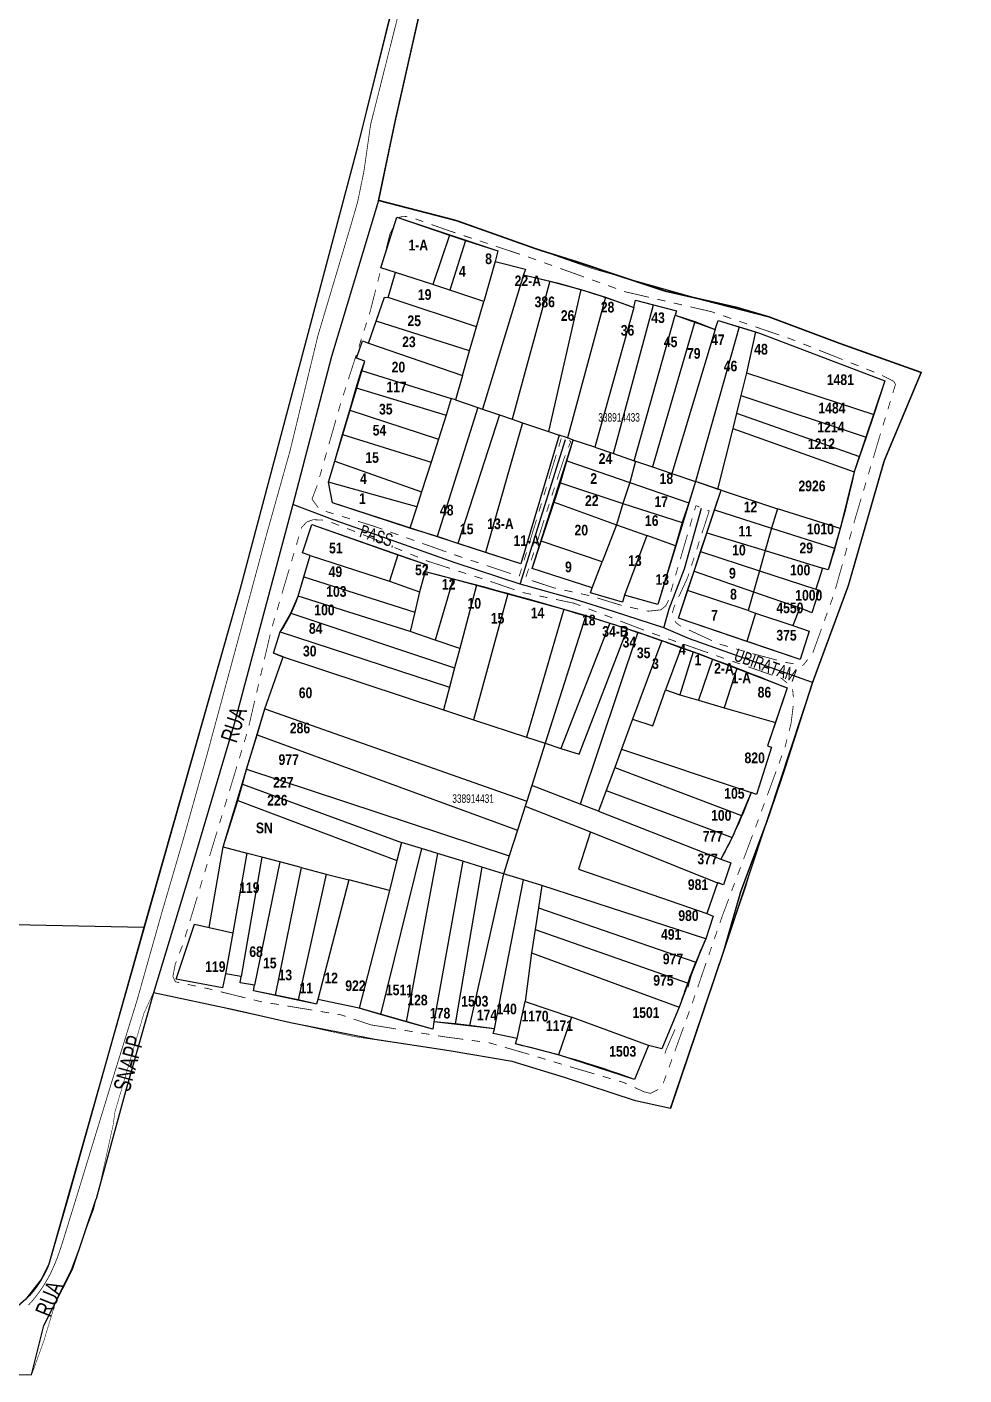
# Model space of a CAD drawing. Extents: x 204256 to 207861, y 4845615 to 4848347.
# Drawn here: x 207640.3 to 207860.8, y 4845615 to 4845932.2 of the extents above; entities that cross this region are included whole.
import ezdxf
from ezdxf.enums import TextEntityAlignment as Align

# ---------------------------------------------------------------- set-up
doc = ezdxf.new("R2010")
doc.units = 0
doc.header["$LTSCALE"] = 1.5
doc.header["$MEASUREMENT"] = 0
for name, pattern in [('PHANTOMX2', [5, 2.5, -0.5, 0.5, -0.5, 0.5, -0.5]), ('TRACO_05', [11, 7, -1, 0.5, -1, 0.5, -1]), ('TRACO_25', [8, 3, -1, 1, -1, 1, -1])]:
    doc.linetypes.add(name, pattern=pattern)
for name, color, linetype in [('CD-MALHA-LOTES', 40, 'CONTINUOUS'), ('CD_TXT_QUADRA', 7, 'CONTINUOUS'), ('HD-VALAS-DRENOS', 170, 'TRACO_05'), ('LM-LIM-SETOR-FISCAL', 7, 'CONTINUOUS'), ('LM-LIMITE-MUNICIPAL', 2, 'CONTINUOUS'), ('RU-QUADRAS', 210, 'CONTINUOUS'), ('SV-EIXO-RUA-N-PAV', 6, 'CONTINUOUS'), ('SV-EIXO-RUA-PAV', 20, 'CONTINUOUS'), ('SV-RUA-NAO-PAV-S-GUIA-C-GUIA', 7, 'PHANTOMX2'), ('SV-RUA-PAVIM-S-GUIA-C-GUIA', 7, 'CONTINUOUS'), ('SV-TXT-RUA-N-PAV-S-GUIA-C-GUIA', 7, 'CONTINUOUS'), ('SV-TXT-RUA-PAV-S-GUIA-C-GUIA', 7, 'CONTINUOUS'), ('Th_NmrPort', 7, 'CONTINUOUS')]:
    doc.layers.add(name, color=color, linetype=linetype)
doc.styles.add('ARIAL', font='ARIAL.TTF')
doc.styles.get("Standard").update_dxf_attribs({"font": 'swisscbo.ttf'})
doc.linetypes.add('Limite', pattern='A,20,-3,[130,ltypeshp.shx,S=6.35,R=0,X=0,Y=0],-3,20', length=46)

msp = doc.modelspace()

# ---------------------------------------------------------------- linework, layer by layer
at = {"layer": 'CD-MALHA-LOTES', "linetype": 'Continuous'}
for p, q in [((207771.1, 4846117.32), (207717.95, 4845903.66)), ((207717.95, 4845903.66), (207690.4, 4845799.78)), ((207723.53, 4845875.5), (207727.28, 4845887.44)), ((207727.28, 4845887.44), (207739.68, 4845883.16)), ((207739.68, 4845883.16), (207735.76, 4845871.59)), ((207739.68, 4845883.16), (207743.47, 4845881.91)), ((207743.47, 4845881.91), (207739.78, 4845870.26)), ((207743.47, 4845881.91), (207751.1, 4845879.49)), ((207751.1, 4845879.49), (207750.46, 4845876.99)), ((207750.46, 4845876.99), (207747.78, 4845867.61)), ((207750.46, 4845876.99), (207757.59, 4845875.18)), ((207727.01, 4845874.4), (207723.53, 4845875.5)), ((207725.27, 4845868.51), (207727.01, 4845874.4)), ((207735.76, 4845871.59), (207727.01, 4845874.4)), ((207757.16, 4845873.85), (207747.5, 4845842.26)), ((207757.59, 4845875.18), (207757.16, 4845873.85)), ((207757.16, 4845873.85), (207763.29, 4845872.32)), ((207739.78, 4845870.26), (207735.76, 4845871.59)), ((207747.78, 4845867.61), (207739.78, 4845870.26)), ((207763.29, 4845872.32), (207754.48, 4845839.89)), ((207770.63, 4845870.37), (207763.02, 4845836.99)), ((207763.29, 4845872.32), (207770.63, 4845870.37)), ((207770.63, 4845870.37), (207776.4, 4845868.62)), ((207722.46, 4845862.93), (207724.45, 4845868.6)), ((207724.45, 4845868.6), (207725.27, 4845868.51)), ((207746.03, 4845861.6), (207725.27, 4845868.51)), ((207746.03, 4845861.6), (207747.78, 4845867.61)), ((207776.4, 4845868.62), (207767.48, 4845835.47)), ((207783.07, 4845866.17), (207773.9, 4845833.29)), ((207776.4, 4845868.62), (207783.07, 4845866.17)), ((207778.31, 4845831.81), (207787.73, 4845866.75)), ((207783.07, 4845866.17), (207783.48, 4845867.89)), ((207783.48, 4845867.89), (207787.73, 4845866.75)), ((207787.73, 4845866.75), (207793.12, 4845865.41)), ((207720.67, 4845857.79), (207722.46, 4845862.93)), ((207744.45, 4845855.96), (207722.46, 4845862.93)), ((207783.21, 4845830.12), (207792.83, 4845864.34)), ((207797.46, 4845862.86), (207787.52, 4845828.66)), ((207793.12, 4845865.41), (207792.83, 4845864.34)), ((207792.83, 4845864.34), (207797.46, 4845862.86)), ((207797.46, 4845862.86), (207802.2, 4845860.97)), ((207802.2, 4845860.97), (207802.94, 4845863.08)), ((207802.94, 4845863.08), (207807.87, 4845861.58)), ((207744.45, 4845855.96), (207746.03, 4845861.6)), ((207802.2, 4845860.97), (207792, 4845827.15)), ((207807.87, 4845861.58), (207797.59, 4845825.2)), ((207807.87, 4845861.58), (207811.74, 4845860.42)), ((207811.74, 4845860.42), (207809.61, 4845850.79)), ((207811.74, 4845860.42), (207812.69, 4845860.13)), ((207812.69, 4845860.13), (207842.2, 4845848.91)), ((207717.82, 4845854.23), (207719.26, 4845858.31)), ((207719.26, 4845858.31), (207720.67, 4845857.79)), ((207720.67, 4845857.79), (207742.8, 4845850.19)), ((207719.8, 4845853.54), (207717.82, 4845854.23)), ((207719, 4845851.36), (207719.8, 4845853.54)), ((207742.8, 4845850.19), (207744.45, 4845855.96)), ((207717.78, 4845847.23), (207719, 4845851.36)), ((207719, 4845851.36), (207740.07, 4845844.77)), ((207742.8, 4845850.19), (207741.16, 4845844.45)), ((207809.61, 4845850.79), (207808.3, 4845845.48)), ((207809.61, 4845850.79), (207839.58, 4845840.99)), ((207716.23, 4845842.01), (207717.78, 4845847.23)), ((207717.78, 4845847.23), (207738.95, 4845840.87)), ((207842.2, 4845848.91), (207839.58, 4845840.99)), ((207740.07, 4845844.77), (207738.95, 4845840.87)), ((207741.16, 4845844.45), (207740.07, 4845844.77)), ((207741.16, 4845844.45), (207746.39, 4845842.64)), ((207808.3, 4845845.48), (207807.27, 4845841.32)), ((207808.3, 4845845.48), (207837.81, 4845835.67)), ((207714.53, 4845836.26), (207716.23, 4845842.01)), ((207716.23, 4845842.01), (207737.13, 4845835.22)), ((207746.39, 4845842.64), (207736.81, 4845812.26)), ((207738.95, 4845840.87), (207737.13, 4845835.22)), ((207751.46, 4845840.92), (207741.7, 4845810.64)), ((207746.39, 4845842.64), (207747.5, 4845842.26)), ((207747.5, 4845842.26), (207751.46, 4845840.92)), ((207751.46, 4845840.92), (207754.48, 4845839.89)), ((207807.27, 4845841.32), (207806.37, 4845837.68)), ((207807.27, 4845841.32), (207836.24, 4845831.14)), ((207839.58, 4845840.99), (207837.81, 4845835.67)), ((207756.91, 4845839.06), (207748.18, 4845808.5)), ((207754.48, 4845839.89), (207756.91, 4845839.06)), ((207756.91, 4845839.06), (207763.02, 4845836.99)), ((207806.37, 4845837.68), (207802.81, 4845823.46)), ((207806.37, 4845837.68), (207834.97, 4845827.48)), ((207712.69, 4845830.04), (207714.53, 4845836.26)), ((207714.53, 4845836.26), (207735.39, 4845829.8)), ((207737.13, 4845835.22), (207735.39, 4845829.8)), ((207765.52, 4845836.14), (207756.53, 4845805.84)), ((207763.02, 4845836.99), (207765.52, 4845836.14)), ((207767.48, 4845835.47), (207765.52, 4845836.14)), ((207767.35, 4845830.11), (207768.83, 4845834.93)), ((207768.83, 4845834.93), (207767.48, 4845835.47)), ((207773.9, 4845833.29), (207768.83, 4845834.93)), ((207837.81, 4845835.67), (207836.24, 4845831.14)), ((207773.9, 4845833.29), (207778.31, 4845831.81)), ((207778.31, 4845831.81), (207783.21, 4845830.12)), ((207836.24, 4845831.14), (207834.97, 4845827.48)), ((207711.21, 4845825.08), (207712.69, 4845830.04)), ((207712.69, 4845830.04), (207733.13, 4845822.81)), ((207735.39, 4845829.8), (207733.13, 4845822.81)), ((207765.83, 4845824.91), (207767.35, 4845830.11)), ((207767.35, 4845830.11), (207782.15, 4845824.99)), ((207783.52, 4845830.02), (207782.15, 4845824.99)), ((207783.21, 4845830.12), (207783.52, 4845830.02)), ((207783.52, 4845830.02), (207787.52, 4845828.66)), ((207787.52, 4845828.66), (207792, 4845827.15)), ((207732, 4845819.27), (207711.21, 4845825.08)), ((207712.14, 4845820.18), (207711.21, 4845825.08)), ((207764.32, 4845820.35), (207765.83, 4845824.91)), ((207765.83, 4845824.91), (207780.51, 4845820.07)), ((207782.15, 4845824.99), (207780.51, 4845820.07)), ((207782.15, 4845824.99), (207796, 4845820.2)), ((207792, 4845827.15), (207797.59, 4845825.2)), ((207797.59, 4845825.2), (207796, 4845820.2)), ((207802.81, 4845823.46), (207797.59, 4845825.2)), ((207834.97, 4845827.48), (207831.68, 4845814.18)), ((207733.13, 4845822.81), (207732, 4845819.27)), ((207802.08, 4845818.53), (207803.63, 4845823.18)), ((207803.63, 4845823.18), (207802.81, 4845823.46)), ((207803.63, 4845823.18), (207816.88, 4845818.78)), ((207730.4, 4845814.29), (207712.14, 4845820.18)), ((207732, 4845819.27), (207730.4, 4845814.29)), ((207761.3, 4845811.21), (207764.32, 4845820.35)), ((207764.32, 4845820.35), (207779.03, 4845815.02)), ((207780.51, 4845820.07), (207779.03, 4845815.02)), ((207780.51, 4845820.07), (207794.45, 4845815.59)), ((207796, 4845820.2), (207794.45, 4845815.59)), ((207800.29, 4845813.18), (207802.08, 4845818.53)), ((207802.08, 4845818.53), (207815.51, 4845814.24)), ((207816.88, 4845818.78), (207815.51, 4845814.24)), ((207831.68, 4845814.18), (207816.88, 4845818.78)), ((207794.45, 4845815.59), (207792.89, 4845810.11)), ((207705.09, 4845808.47), (207707.28, 4845815.1)), ((207707.28, 4845815.1), (207727.57, 4845808)), ((207736.81, 4845812.26), (207730.4, 4845814.29)), ((207741.7, 4845810.64), (207736.81, 4845812.26)), ((207779.03, 4845815.02), (207775.66, 4845806.31)), ((207779.03, 4845815.02), (207786.17, 4845812.49)), ((207786.17, 4845812.49), (207780.91, 4845798.51)), ((207792.89, 4845810.11), (207786.17, 4845812.49)), ((207798.81, 4845808.73), (207800.29, 4845813.18)), ((207800.29, 4845813.18), (207814.04, 4845808.96)), ((207815.51, 4845814.24), (207814.04, 4845808.96)), ((207815.51, 4845814.24), (207830.33, 4845809.52)), ((207831.68, 4845814.18), (207830.33, 4845809.52)), ((207748.18, 4845808.5), (207741.7, 4845810.64)), ((207759.18, 4845804.8), (207761.3, 4845811.21)), ((207775.66, 4845806.31), (207761.3, 4845811.21)), ((207792.89, 4845810.11), (207788.74, 4845796.32)), ((207814.04, 4845808.96), (207812.67, 4845804.24)), ((207814.04, 4845808.96), (207827.5, 4845804.83)), ((207830.33, 4845809.52), (207828.84, 4845804.42)), ((207706.89, 4845807.84), (207705.09, 4845808.47)), ((207705.47, 4845802.82), (207706.89, 4845807.84)), ((207706.89, 4845807.84), (207725.62, 4845801.76)), ((207727.57, 4845808), (207725.62, 4845801.76)), ((207727.57, 4845808), (207734.44, 4845805.6)), ((207756.53, 4845805.84), (207748.18, 4845808.5)), ((207773.31, 4845800.22), (207775.66, 4845806.31)), ((207797.28, 4845804.17), (207798.81, 4845808.73)), ((207798.81, 4845808.73), (207812.67, 4845804.24)), ((207704.13, 4845798.27), (207705.47, 4845802.82)), ((207705.47, 4845802.82), (207731.56, 4845794.51)), ((207733.96, 4845804.05), (207732.63, 4845799.25)), ((207734.44, 4845805.6), (207733.96, 4845804.05)), ((207733.96, 4845804.05), (207740.54, 4845802.36)), ((207773.31, 4845800.22), (207759.18, 4845804.8)), ((207795.74, 4845799.56), (207797.28, 4845804.17)), ((207797.28, 4845804.17), (207811.26, 4845799.31)), ((207812.67, 4845804.24), (207811.26, 4845799.31)), ((207812.67, 4845804.24), (207825.95, 4845799.93)), ((207827.5, 4845804.83), (207825.95, 4845799.93)), ((207828.84, 4845804.42), (207827.5, 4845804.83)), ((207690.4, 4845799.78), (207667.76, 4845720.34)), ((207725.62, 4845801.76), (207732.63, 4845799.25)), ((207740.54, 4845802.36), (207736.32, 4845787.92)), ((207740.54, 4845802.36), (207746.08, 4845800.83)), ((207746.08, 4845800.83), (207742.13, 4845785.95)), ((207746.08, 4845800.83), (207753.43, 4845798.8)), ((207772.89, 4845799.06), (207773.31, 4845800.22)), ((207793.59, 4845793.11), (207795.74, 4845799.56)), ((207809.99, 4845794.85), (207795.74, 4845799.56)), ((207826.72, 4845799.68), (207824.96, 4845794.33)), ((207825.95, 4845799.93), (207826.72, 4845799.68)), ((207702.41, 4845794.23), (207704.13, 4845798.27)), ((207730.44, 4845789.91), (207704.13, 4845798.27)), ((207732.63, 4845799.25), (207731.56, 4845794.51)), ((207753.43, 4845798.8), (207745.4, 4845769.2)), ((207753.43, 4845798.8), (207766.62, 4845795.17)), ((207780.4, 4845796.85), (207772.89, 4845799.06)), ((207780.91, 4845798.51), (207780.4, 4845796.85)), ((207788.74, 4845796.32), (207780.91, 4845798.51)), ((207811.26, 4845799.31), (207809.99, 4845794.85)), ((207811.26, 4845799.31), (207822.15, 4845795.5)), ((207699.89, 4845789.85), (207702.41, 4845794.23)), ((207702.41, 4845794.23), (207740.92, 4845781.39)), ((207731.56, 4845794.51), (207730.44, 4845789.91)), ((207766.62, 4845795.17), (207757.8, 4845765.12)), ((207771.81, 4845793.72), (207762.22, 4845763.67)), ((207766.62, 4845795.17), (207771.81, 4845793.72)), ((207771.81, 4845793.72), (207777.42, 4845791.92)), ((207809.68, 4845787.62), (207793.59, 4845793.11)), ((207811.76, 4845794.26), (207809.68, 4845787.62)), ((207809.99, 4845794.85), (207811.76, 4845794.26)), ((207811.76, 4845794.26), (207820.49, 4845791.37)), ((207822.15, 4845795.5), (207820.49, 4845791.37)), ((207824.96, 4845794.33), (207822.15, 4845795.5)), ((207736.32, 4845787.92), (207730.44, 4845789.91)), ((207777.42, 4845791.92), (207765.93, 4845762.45)), ((207770.2, 4845761.05), (207781.63, 4845790.56)), ((207777.42, 4845791.92), (207781.63, 4845790.56)), ((207781.63, 4845790.56), (207784.06, 4845789.77)), ((207820.49, 4845791.37), (207824.39, 4845790)), ((207824.39, 4845790), (207822.25, 4845783.34)), ((207698.26, 4845784.86), (207699.89, 4845789.85)), ((207699.89, 4845789.85), (207739.71, 4845776.84)), ((207742.13, 4845785.95), (207736.32, 4845787.92)), ((207784.06, 4845789.77), (207770.44, 4845749.36)), ((207789.66, 4845787.79), (207782.78, 4845769.3)), ((207784.06, 4845789.77), (207789.66, 4845787.79)), ((207789.66, 4845787.79), (207794.2, 4845786.13)), ((207822.25, 4845783.34), (207809.68, 4845787.62)), ((207696.25, 4845771.73), (207700.57, 4845783.95)), ((207700.16, 4845784.07), (207698.26, 4845784.86)), ((207700.57, 4845783.95), (207700.16, 4845784.07)), ((207700.57, 4845783.95), (207738.3, 4845771.53)), ((207742.13, 4845785.95), (207740.92, 4845781.39)), ((207794.2, 4845786.13), (207790.57, 4845776.26)), ((207797.09, 4845785.16), (207793.89, 4845775.08)), ((207794.2, 4845786.13), (207797.09, 4845785.16)), ((207797.09, 4845785.16), (207801.59, 4845783.42)), ((207740.92, 4845781.39), (207739.71, 4845776.84)), ((207801.59, 4845783.42), (207798.34, 4845773.78)), ((207801.59, 4845783.42), (207807.33, 4845781.22)), ((207807.33, 4845781.22), (207804.36, 4845772.02)), ((207807.33, 4845781.22), (207819.18, 4845776.66)), ((207739.71, 4845776.84), (207738.3, 4845771.53)), ((207787.55, 4845767.79), (207790.57, 4845776.26)), ((207790.57, 4845776.26), (207793.89, 4845775.08)), ((207793.89, 4845775.08), (207798.34, 4845773.78)), ((207819.18, 4845776.66), (207816.42, 4845768.54)), ((207694.43, 4845765.67), (207696.25, 4845771.73)), ((207696.25, 4845771.73), (207757.88, 4845750.06)), ((207738.3, 4845771.53), (207745.4, 4845769.2)), ((207798.34, 4845773.78), (207804.36, 4845772.02)), ((207804.36, 4845772.02), (207816.42, 4845768.54)), ((207745.4, 4845769.2), (207757.8, 4845765.12)), ((207782.78, 4845769.3), (207780.2, 4845762.24)), ((207782.78, 4845769.3), (207787.55, 4845767.79)), ((207816.42, 4845768.54), (207814.55, 4845763.02)), ((207691.9, 4845757.57), (207694.43, 4845765.67)), ((207694.43, 4845765.67), (207755.69, 4845743.19)), ((207757.8, 4845765.12), (207762.22, 4845763.67)), ((207762.22, 4845763.67), (207759.06, 4845753.75)), ((207762.22, 4845763.67), (207765.93, 4845762.45)), ((207765.93, 4845762.45), (207770.2, 4845761.05)), ((207780.2, 4845762.24), (207778.6, 4845757.92)), ((207780.2, 4845762.24), (207810.67, 4845752.08)), ((207815.48, 4845762.76), (207811.94, 4845751.61)), ((207814.55, 4845763.02), (207815.48, 4845762.76)), ((207690.97, 4845754.05), (207691.9, 4845757.57)), ((207691.9, 4845757.57), (207753.77, 4845737.16)), ((207778.6, 4845757.92), (207776.6, 4845752.51)), ((207778.6, 4845757.92), (207808.45, 4845746.67)), ((207689.9, 4845750.21), (207690.97, 4845754.05)), ((207690.97, 4845754.05), (207728.42, 4845740.34)), ((207759.06, 4845753.75), (207757.88, 4845750.06)), ((207770.44, 4845749.36), (207759.06, 4845753.75)), ((207776.6, 4845752.51), (207774.81, 4845747.67)), ((207776.6, 4845752.51), (207806.2, 4845741.49)), ((207810.67, 4845752.08), (207808.45, 4845746.67)), ((207811.94, 4845751.61), (207810.67, 4845752.08)), ((207686.46, 4845739.25), (207689.9, 4845750.21)), ((207689.9, 4845750.21), (207727.34, 4845736.07)), ((207757.5, 4845748.87), (207755.69, 4845743.19)), ((207757.88, 4845750.06), (207757.5, 4845748.87)), ((207757.5, 4845748.87), (207772.88, 4845742.8)), ((207774.81, 4845747.67), (207770.44, 4845749.36)), ((207774.81, 4845747.67), (207803.56, 4845736.41)), ((207808.45, 4845746.67), (207806.2, 4845741.49)), ((207755.69, 4845743.19), (207753.77, 4845737.16)), ((207772.88, 4845742.8), (207770.1, 4845734.01)), ((207772.88, 4845742.8), (207802.82, 4845730.83)), ((207683.16, 4845720.33), (207686.46, 4845739.25)), ((207686.46, 4845739.25), (207692.04, 4845737.79)), ((207728.42, 4845740.34), (207727.34, 4845736.07)), ((207733.09, 4845738.9), (207728.42, 4845740.34)), ((207806.2, 4845741.49), (207803.56, 4845736.41)), ((207692.04, 4845737.79), (207688.72, 4845719.09)), ((207695.53, 4845736.87), (207690.67, 4845708.76)), ((207692.19, 4845737.74), (207692.04, 4845737.79)), ((207695.53, 4845736.87), (207692.19, 4845737.74)), ((207699.79, 4845735.75), (207695.53, 4845736.87)), ((207733.09, 4845738.9), (207723.46, 4845699.86)), ((207727.34, 4845736.07), (207725.57, 4845728.98)), ((207736.92, 4845737.72), (207729.48, 4845698.11)), ((207736.92, 4845737.72), (207733.09, 4845738.9)), ((207742.87, 4845735.89), (207736.92, 4845737.72)), ((207753.77, 4845737.16), (207752.47, 4845733.09)), ((207803.56, 4845736.41), (207805.89, 4845735.56)), ((207699.79, 4845735.75), (207693.86, 4845706.74)), ((207704.77, 4845734.44), (207698.69, 4845704.41)), ((207704.77, 4845734.44), (207699.79, 4845735.75)), ((207710.69, 4845732.89), (207704.12, 4845703.32)), ((207704.77, 4845734.44), (207710.69, 4845732.89)), ((207710.69, 4845732.89), (207716.01, 4845731.49)), ((207742.87, 4845735.89), (207736.03, 4845698.12)), ((207747.3, 4845734.52), (207741.07, 4845697.62)), ((207747.3, 4845734.52), (207742.87, 4845735.89)), ((207752.44, 4845732.94), (207744.43, 4845697.28)), ((207752.44, 4845732.94), (207747.3, 4845734.52)), ((207752.47, 4845733.09), (207752.44, 4845732.94)), ((207757.09, 4845731.51), (207752.44, 4845732.94)), ((207770.1, 4845734.01), (207800.31, 4845723.62)), ((207805.89, 4845735.56), (207804.17, 4845730.36)), ((207716.01, 4845731.49), (207708.7, 4845703.39)), ((207725.57, 4845728.98), (207716.01, 4845731.49)), ((207750.33, 4845696.5), (207757.09, 4845731.51)), ((207761.47, 4845730.16), (207757.09, 4845731.51)), ((207761.47, 4845730.16), (207760.67, 4845724.94)), ((207800.02, 4845717.62), (207761.47, 4845730.16)), ((207802.82, 4845730.83), (207800.31, 4845723.62)), ((207802.92, 4845730.8), (207802.82, 4845730.83)), ((207804.17, 4845730.36), (207802.92, 4845730.8)), ((207725.57, 4845728.98), (207718.47, 4845701.3)), ((207760.67, 4845724.94), (207759.89, 4845719.88)), ((207760.67, 4845724.94), (207797.66, 4845712.12)), ((207800.31, 4845723.62), (207801.77, 4845722.99)), ((207667.76, 4845720.34), (207566.58, 4845722.24)), ((207667.76, 4845720.34), (207649.89, 4845656.56)), ((207675.36, 4845708.12), (207679.71, 4845721.08)), ((207679.71, 4845721.08), (207683.16, 4845720.33)), ((207683.16, 4845720.33), (207688.72, 4845719.09)), ((207801.77, 4845722.99), (207800.02, 4845717.62)), ((207688.72, 4845719.09), (207687, 4845709.41)), ((207759.89, 4845719.88), (207759.04, 4845714.34)), ((207759.89, 4845719.88), (207795.87, 4845707.24)), ((207800.02, 4845717.62), (207797.66, 4845712.12)), ((207759.04, 4845714.34), (207757.52, 4845702.91)), ((207759.04, 4845714.34), (207793.79, 4845701.57)), ((207797.66, 4845712.12), (207795.87, 4845707.24)), ((207686.3, 4845706.11), (207675.36, 4845708.12)), ((207687, 4845709.41), (207686.3, 4845706.11)), ((207690.67, 4845708.76), (207687, 4845709.41)), ((207690.48, 4845707.27), (207690.67, 4845708.76)), ((207693.86, 4845706.74), (207690.48, 4845707.27)), ((207693.56, 4845705.45), (207693.86, 4845706.74)), ((207698.69, 4845704.41), (207693.56, 4845705.45)), ((207704.12, 4845703.32), (207698.69, 4845704.41)), ((207795.87, 4845707.24), (207793.79, 4845701.57)), ((207708.39, 4845702.31), (207704.12, 4845703.32)), ((207708.7, 4845703.39), (207708.39, 4845702.31)), ((207718.47, 4845701.3), (207708.7, 4845703.39)), ((207723.46, 4845699.86), (207718.47, 4845701.3)), ((207755.66, 4845694.24), (207757.52, 4845702.91)), ((207757.52, 4845702.91), (207768.44, 4845699.23)), ((207793.79, 4845701.57), (207789.68, 4845691.76)), ((207729.48, 4845698.11), (207723.46, 4845699.86)), ((207735.79, 4845696.43), (207729.48, 4845698.11)), ((207736.03, 4845698.12), (207735.79, 4845696.43)), ((207741.07, 4845697.62), (207736.03, 4845698.12)), ((207768.44, 4845699.23), (207765.37, 4845690.32)), ((207786.57, 4845692.56), (207768.44, 4845699.23)), ((207744.43, 4845697.28), (207741.07, 4845697.62)), ((207750.33, 4845696.5), (207744.43, 4845697.28)), ((207749.96, 4845695.4), (207750.33, 4845696.5)), ((207755.66, 4845694.24), (207749.96, 4845695.4)), ((207755.23, 4845692.94), (207755.66, 4845694.24)), ((207765.37, 4845690.32), (207755.23, 4845692.94)), ((207786.57, 4845692.56), (207783.22, 4845684.55)), ((207789.68, 4845691.76), (207786.57, 4845692.56)), ((207783.22, 4845684.55), (207765.37, 4845690.32)), ((207649.89, 4845656.56), (207645.4, 4845641.1)), ((207645.4, 4845641.1), (207643.63, 4845637.54)), ((207642.14, 4845635.64), (207639.99, 4845632.88)), ((207643.63, 4845637.54), (207642.14, 4845635.64))]:
    msp.add_line(p, q, dxfattribs=at)
at = {"layer": 'HD-VALAS-DRENOS', "const_width": 0.18}
for points in [[(207798.5, 4845713.74), (207796.55, 4845708.88), (207795.86, 4845706.23)], [(207792.8, 4845696.4), (207790.75, 4845691.67), (207790.4, 4845690.64)]]:
    msp.add_lwpolyline(points, dxfattribs=at)
at = {"layer": 'LM-LIM-SETOR-FISCAL', "linetype": 'Limite', "ltscale": 0.1, "const_width": 0.13, "flags": 128}
msp.add_lwpolyline([(204255.91, 4845774.54), (204446.84, 4845974), (204535.1, 4846039.96), (204560.77, 4846069.41), (204570.54, 4846097.54), (204632.4, 4846153.82), (204654.94, 4846153.05), (205078.23, 4846433.21), (204983.84, 4846565.04), (204273.38, 4846554.21), (204347.03, 4846594.12), (204378.32, 4846626.2), (204398.13, 4846660.67), (204526.98, 4846971.03), (204438.64, 4847114.19), (204402.08, 4847237.98), (204373.18, 4847447.79), (204373.2, 4847552.6), (204365.79, 4847552.5), (205446.22, 4847576.17), (205460.3, 4847496.97), (205556.14, 4847515.7), (205660.88, 4847539.89), (205654.63, 4847591.47), (205807.66, 4847598.84), (205876.3, 4847605.11), (205880.92, 4847594.37), (205947.96, 4847607.22), (205959.47, 4847609.16), (205968.56, 4847603.73), (205972.79, 4847599.34), (206017.95, 4847599.66), (206211.07, 4847610.99), (206253.35, 4847609.47), (206274.49, 4847604.21), (206283.85, 4847619.28), (206186.17, 4847750.07), (206524.96, 4848001.52), (206519.68, 4848013.26), (206960.49, 4848346.74), (206966.87, 4848336.83), (206987.16, 4848307.84), (207005.71, 4848281.99), (207017.4, 4848267.11), (206974.73, 4848235.13), (206955.48, 4848219.86), (206950.26, 4848216.07), (206955.58, 4848209.27), (206959.42, 4848202.77), (206982.67, 4848172.12), (206995.35, 4848155.22), (207005.92, 4848142.54), (207020.41, 4848120.82), (207031.95, 4848105.77), (207060.87, 4848065.4), (207066.5, 4848058.01), (207069.11, 4848053.33), (207069.26, 4848049.8), (207069.37, 4848045.04), (207075.04, 4848034.33), (207087.01, 4848019.05), (207090.77, 4848014.03), (207100.06, 4848001.48), (207111.59, 4847986.15), (207126.09, 4847965.9), (207130.37, 4847960.22), (207134.22, 4847955.66), (207145.03, 4847940.16), (207159.13, 4847921.36), (207169.47, 4847906.92), (207186.34, 4847883.83), (207193.03, 4847885.67), (207202.51, 4847892.47), (207242.67, 4847921.29), (207248.23, 4847915.4), (207260.72, 4847896.98), (207285.87, 4847860.83), (207310.76, 4847826.26), (207315.6, 4847819.35), (207328.91, 4847799.72), (207333.8, 4847793.43), (207340.01, 4847785.42), (207350.49, 4847771.92), (207365.1, 4847750.55), (207367.63, 4847745.51), (207368.81, 4847743.14), (207390.62, 4847713.26), (207400.06, 4847698.96), (207410.24, 4847685.38), (207427.79, 4847661.69), (207431.06, 4847656.73), (207440.44, 4847642.51), (207457.67, 4847619.01), (207463.75, 4847610.71), (207498.88, 4847562.81), (207506.17, 4847553.18), (207511.91, 4847545.61), (207531.85, 4847519.47), (207540.14, 4847507.78), (207556.36, 4847486.66), (207571.87, 4847465.34), (207564.83, 4847458.43), (207551.89, 4847445.71), (207534.74, 4847428.33), (207518.94, 4847409.14), (207499.11, 4847384.81), (207498.17, 4847383.65), (207496.47, 4847381.56), (207486.15, 4847368.88), (207482.26, 4847364.11), (207477.47, 4847358.01), (207465.6, 4847339.64), (207465.56, 4847339.57), (207453.37, 4847317.61), (207438.93, 4847286.56), (207430.8, 4847269.09), (207410.93, 4847225.64), (207406.21, 4847217.15), (207396.71, 4847200.13), (207391.02, 4847192.25), (207379.11, 4847175.75), (207360.52, 4847152.72), (207355.52, 4847146.52), (207336.47, 4847121.03), (207323.47, 4847103.64), (207318.06, 4847094.89), (207310.15, 4847082.08), (207305.19, 4847073.38), (207304.65, 4847072.43), (207303.79, 4847070.78), (207287.7, 4847039.93), (207271.61, 4847010.96), (207261.28, 4846991.91), (207237.73, 4846950.07), (207236, 4846947.01), (207246.02, 4846928.73), (207251.02, 4846918.92), (207261.83, 4846899.5), (207265.63, 4846893.3), (207284.85, 4846863.07), (207289.66, 4846855.66), (207307.47, 4846827.84), (207314.88, 4846816.63), (207320.06, 4846808.15), (207332.53, 4846791.25), (207339.11, 4846782.58), (207345.12, 4846773.87), (207348.76, 4846768.8), (207357.76, 4846756.36), (207363.08, 4846749.04), (207366.95, 4846743.73), (207375.37, 4846734.54), (207383.22, 4846728.41), (207384.7, 4846727.73), (207392.17, 4846724.3), (207394.9, 4846723.05), (207402.49, 4846720.73), (207417.51, 4846716.14), (207437.03, 4846709.56), (207455.89, 4846703.64), (207460.62, 4846701.8), (207464.4, 4846700.29), (207467.39, 4846699.09), (207481.11, 4846693.55), (207488.13, 4846690.92), (207492.95, 4846689.16), (207510.17, 4846679.84), (207529.47, 4846668.22), (207543.72, 4846659.45), (207561.49, 4846646.95), (207570.84, 4846639.98), (207577.05, 4846635.29), (207586.86, 4846628.1), (207606.11, 4846612.63), (207623.66, 4846599.69), (207639.45, 4846588.94), (207662.08, 4846572.67), (207671.27, 4846565.58), (207685.28, 4846561.61), (207697.24, 4846558.13), (207709.78, 4846554.65), (207731.23, 4846549.14), (207735.6, 4846547.91), (207745.02, 4846545.25), (207762.81, 4846541.24), (207775.65, 4846538.39), (207787.75, 4846535.54), (207783.77, 4846513.63), (207781.5, 4846502.37), (207779.56, 4846492.81), (207778.5, 4846480), (207783.13, 4846476.08), (207788.36, 4846474.34), (207788.71, 4846474.22), (207798.97, 4846471.45), (207842.08, 4846460.36), (207844.37, 4846459.93), (207847.21, 4846459.39), (207851.95, 4846457.87), (207854.6, 4846457.02), (207858.96, 4846455.96), (207860.74, 4846451.34), (207859.67, 4846437.09), (207856.83, 4846420), (207854.33, 4846403.63), (207846.53, 4846396.15), (207836.81, 4846356.4), (207833.21, 4846341.98), (207827.16, 4846317.88), (207806.6, 4846238.03), (207795.3, 4846194.29), (207792.57, 4846183.36), (207787.76, 4846165.39), (207754.01, 4846025.3), (207739.36, 4845961), (207739.21, 4845960.34), (207737.77, 4845953.31), (207733.28, 4845938.2), (207726.95, 4845910.14), (207723, 4845891.36), (207741.21, 4845886.65), (207760.55, 4845879.79), (207773.24, 4845875.33), (207781.18, 4845873.09), (207785.9, 4845871.77), (207797.77, 4845868.36), (207799.24, 4845867.93), (207814.84, 4845863.98), (207831.48, 4845857.74), (207850.72, 4845850.88), (207842.01, 4845830.09), (207833.57, 4845800.72), (207825.14, 4845777.91), (207814.83, 4845746.81), (207813.3, 4845742.3), (207812.54, 4845740.05), (207809.34, 4845729.53), (207804.2, 4845714.63), (207791.7, 4845677.75), (207783.5, 4845679.57), (207766.81, 4845685.02), (207754.43, 4845688.82), (207739.64, 4845691.3), (207722.13, 4845693.94), (207717.1, 4845694.68), (207690.08, 4845700.62), (207680.08, 4845702.89), (207670.03, 4845704.98), (207667.81, 4845700.16), (207660.99, 4845676.98), (207660.54, 4845673.8), (207657.39, 4845659.57), (207656.59, 4845656.53), (207655.95, 4845653.98), (207650.56, 4845639.59), (207647.27, 4845633.02), (207644.17, 4845622.85), (207641.37, 4845615.1), (207618.1, 4845615.4), (207601.33, 4845615.86), (207592.93, 4845615.82), (207543.69, 4845617.43), (207493.78, 4845618.83), (207471.28, 4845620.61), (207442.67, 4845621.38), (207409.05, 4845621.45), (207395.8, 4845621.64), (207345.61, 4845622.76), (207297.34, 4845623.66), (207294.87, 4845656.58), (207289.29, 4845728.51), (207262.54, 4845726.7), (207256.04, 4845726.92), (207223.17, 4845727.38), (207195.16, 4845729.67), (207135.61, 4845730.44), (207094.04, 4845731.93), (207071.52, 4845732.83), (207036.85, 4845734.18), (207004.87, 4845734.18), (206995.29, 4845734.45), (206955.41, 4845735.22), (205304.22, 4845806.54), (205065.89, 4845798.29), (204762.24, 4845774.02), (204255.91, 4845774.54)], close=True, dxfattribs=at)
at = {"layer": 'LM-LIMITE-MUNICIPAL'}
msp.add_lwpolyline([(207733.28, 4845938.2, 0.35, 0.35, 0), (207726.95, 4845910.14, 0.35, 0.35, 0), (207723, 4845891.36, 0.35, 0.35, 0), (207741.21, 4845886.65, 0.35, 0.35, 0), (207760.55, 4845879.79, 0.35, 0.35, 0), (207769.45, 4845877.01, 0.35, 0.35, 0), (207781.18, 4845873.09, 0.35, 0.35, 0), (207790.33, 4845870.05, 0.35, 0.35, 0), (207797.77, 4845868.36, 0.35, 0.35, 0), (207807.35, 4845866.18, 0.35, 0.35, 0), (207814.84, 4845863.98, 0.35, 0.35, 0), (207831.48, 4845857.74, 0.35, 0.35, 0), (207850.72, 4845850.88, 0.35, 0.35, 0), (207842.01, 4845830.09, 0.35, 0.35, 0), (207833.57, 4845800.72, 0.35, 0.35, 0), (207825.14, 4845777.91, 0.35, 0.35, 0), (207818.3, 4845756.65, 0.35, 0.35, 0), (207814.51, 4845745.54, 0.35, 0.35, 0), (207813.3, 4845742.3, 0.35, 0.35, 0), (207808.27, 4845728.8, 0.35, 0.35, 0), (207804.2, 4845714.63, 0.35, 0.35, 0), (207791.7, 4845677.75, 0.35, 0.35, 0)], format="xyseb", dxfattribs=at)
at = {"layer": 'RU-QUADRAS', "color": 6, "linetype": 'Continuous'}
msp.add_lwpolyline([(207854.81, 4846451.73), (207717.95, 4845903.66), (207690.4, 4845799.78), (207645.4, 4845641.1, -0.101204), (207639.99, 4845632.88), (207633.18, 4845626.99, -0.050541), (207622.93, 4845623.64), (207313.72, 4845629.88)], format="xyb", dxfattribs=at)
for points in [[(207711.21, 4845825.08), (207719.8, 4845853.54), (207717.82, 4845854.23), (207719.26, 4845858.31), (207720.67, 4845857.79), (207724.43, 4845868.6), (207725.27, 4845868.51), (207727.01, 4845874.4), (207723.53, 4845875.5), (207727.28, 4845887.44), (207751.1, 4845879.49), (207750.46, 4845876.99), (207757.59, 4845875.18), (207757.16, 4845873.85, -0.036406), (207783.07, 4845866.17), (207783.48, 4845867.89), (207793.12, 4845865.41), (207792.83, 4845864.34), (207802.2, 4845860.97), (207802.94, 4845863.08), (207812.69, 4845860.13), (207842.2, 4845848.91), (207834.97, 4845827.48, -0.020335), (207828.84, 4845804.42), (207827.5, 4845804.83), (207825.95, 4845799.93), (207826.72, 4845799.68), (207824.96, 4845794.33), (207822.15, 4845795.5), (207820.49, 4845791.37), (207824.39, 4845790), (207822.25, 4845783.34), (207793.59, 4845793.11), (207803.63, 4845823.18), (207797.59, 4845825.2), (207788.74, 4845796.32), (207780.91, 4845798.51), (207780.4, 4845796.85), (207772.89, 4845799.06), (207773.31, 4845800.22), (207759.18, 4845804.8), (207768.83, 4845834.93), (207767.48, 4845835.47), (207765.52, 4845836.14), (207756.53, 4845805.84), (207712.14, 4845820.18)], [(207675.36, 4845708.12), (207679.71, 4845721.08), (207683.16, 4845720.33), (207686.46, 4845739.25), (207696.25, 4845771.73), (207700.57, 4845783.95), (207698.26, 4845784.86), (207699.89, 4845789.85, 0.059867), (207704.13, 4845798.27), (207706.89, 4845807.84), (207705.09, 4845808.47), (207707.28, 4845815.1), (207734.44, 4845805.6), (207733.96, 4845804.05, -0.013417), (207777.42, 4845791.92, -0.018152), (207819.18, 4845776.66), (207814.55, 4845763.02), (207815.48, 4845762.76), (207811.94, 4845751.61), (207810.67, 4845752.08, -0.039953), (207803.56, 4845736.41), (207805.89, 4845735.56), (207804.17, 4845730.36), (207802.82, 4845730.83), (207800.31, 4845723.62), (207801.77, 4845722.99), (207800.02, 4845717.62, 0.02688), (207793.79, 4845701.57), (207789.68, 4845691.76), (207786.57, 4845692.56), (207783.22, 4845684.55, 0.029906), (207755.23, 4845692.94), (207755.66, 4845694.24), (207749.96, 4845695.4), (207750.33, 4845696.5), (207736.03, 4845698.12), (207735.79, 4845696.43), (207718.47, 4845701.3), (207708.7, 4845703.39), (207708.39, 4845702.31), (207693.56, 4845705.45), (207693.86, 4845706.74), (207690.48, 4845707.27), (207690.67, 4845708.76), (207687, 4845709.41), (207686.3, 4845706.11)]]:
    msp.add_lwpolyline(points, format="xyb", close=True, dxfattribs=at)
at = {"layer": 'SV-EIXO-RUA-N-PAV'}
for points in [[(207854.33, 4846403.63), (207846.53, 4846396.15), (207835.06, 4846350.69), (207827.16, 4846317.88), (207806.6, 4846238.03), (207787.76, 4846165.39), (207754.01, 4846025.3), (207739.21, 4845960.34), (207733.28, 4845938.2), (207726.95, 4845910.14), (207723, 4845891.36), (207711.93, 4845854.6), (207702.84, 4845819.81), (207689, 4845768.22), (207679.52, 4845736.21), (207670.03, 4845704.98)], [(207723, 4845891.36), (207741.21, 4845886.65), (207760.55, 4845879.79), (207780.93, 4845873.13), (207799.24, 4845867.93), (207814.84, 4845863.98), (207831.48, 4845857.74), (207850.72, 4845850.88)], [(207850.71, 4845850.88), (207842.01, 4845830.09), (207833.57, 4845800.72), (207825.14, 4845777.91), (207814.83, 4845746.81), (207804.2, 4845714.63), (207791.7, 4845677.75)], [(207756.34, 4845801.08), (207767.04, 4845835.11)], [(207825.14, 4845777.91), (207809.24, 4845783.62), (207796.2, 4845788.23), (207790.18, 4845790.84), (207778.34, 4845794.65), (207769.32, 4845797.46), (207756.34, 4845801.08), (207741.03, 4845806.09), (207725.38, 4845811.7), (207712.54, 4845816.12), (207702.84, 4845819.81)], [(207790.18, 4845790.84), (207791.38, 4845795.25), (207794.99, 4845804.68), (207799.01, 4845818.93)], [(207791.7, 4845677.75), (207783.5, 4845679.57), (207766.81, 4845685.02), (207754.43, 4845688.82), (207739.64, 4845691.3), (207722.13, 4845693.94), (207702.31, 4845697.9), (207689.26, 4845700.88), (207670.03, 4845704.98)], [(207304.21, 4845623.19), (207322.22, 4845623.43), (207345.61, 4845622.76), (207395.8, 4845621.64), (207445.42, 4845620.23), (207490.07, 4845618.94), (207493.78, 4845618.83), (207543.69, 4845617.43), (207592.93, 4845615.82), (207641.37, 4845615.1)]]:
    msp.add_lwpolyline(points, dxfattribs=at)
at = {"layer": 'SV-EIXO-RUA-PAV'}
for points in [[(207670.03, 4845704.98), (207663.47, 4845681.76), (207656.58, 4845656.5)], [(207641.37, 4845615.1), (207644.21, 4845626.69), (207650.98, 4845639.96), (207656.58, 4845656.5)]]:
    msp.add_lwpolyline(points, dxfattribs=at)
at = {"layer": 'SV-RUA-NAO-PAV-S-GUIA-C-GUIA', "linetype": 'TRACO_25', "const_width": 0.18, "flags": 128}
msp.add_lwpolyline([(207770.74, 4846111.27), (207743.22, 4845999.29), (207736.29, 4845962.54), (207728.61, 4845938.81), (207721.15, 4845909.21), (207719.59, 4845898.28), (207718.1, 4845891.02), (207716.53, 4845885.59), (207708.74, 4845859.52), (207702.21, 4845832.54), (207696.59, 4845812.51), (207682.66, 4845761), (207676.91, 4845740.53), (207671.96, 4845723.64), (207666.16, 4845703.11)], dxfattribs=at)
at = {"layer": 'SV-RUA-NAO-PAV-S-GUIA-C-GUIA', "const_width": 0.18}
for points in [[(207726.77, 4845885.66), (207725.9, 4845883.86)], [(207728.21, 4845887.47), (207727.82, 4845887.31)], [(207728.79, 4845887.52), (207728.21, 4845887.47)], [(207729.79, 4845887.6), (207728.79, 4845887.52)], [(207733.57, 4845886.35), (207731.68, 4845887.01)], [(207739.84, 4845884.13), (207735.46, 4845885.68)], [(207725.68, 4845883.4), (207724.82, 4845880.02)], [(207725.9, 4845883.86), (207725.68, 4845883.4)], [(207740.17, 4845884.03), (207739.84, 4845884.13)], [(207741.12, 4845883.71), (207740.17, 4845884.03)], [(207744.92, 4845882.45), (207743.02, 4845883.08)], [(207748.72, 4845881.2), (207746.82, 4845881.83)], [(207756.31, 4845878.68), (207750.61, 4845880.57)], [(207724.32, 4845878.08), (207723.83, 4845876.14)], [(207758.28, 4845878.03), (207758.21, 4845878.05)], [(207759.15, 4845877.72), (207758.28, 4845878.03)], [(207760.09, 4845877.38), (207759.15, 4845877.72)], [(207763.86, 4845876.03), (207761.98, 4845876.71)], [(207723.33, 4845874.21), (207722.84, 4845872.27)], [(207771.39, 4845873.34), (207765.74, 4845875.36)], [(207775.16, 4845871.99), (207773.27, 4845872.66)], [(207722.34, 4845870.33), (207721.11, 4845865.48)], [(207778.92, 4845870.64), (207777.04, 4845871.32)], [(207781.19, 4845869.83), (207780.81, 4845869.97)], [(207781.77, 4845869.7), (207781.19, 4845869.83)], [(207786.64, 4845868.57), (207781.77, 4845869.7)], [(207790.54, 4845867.67), (207788.59, 4845868.12)], [(207794.43, 4845866.77), (207792.49, 4845867.22)], [(207801.34, 4845865.18), (207796.38, 4845866.32)], [(207721.03, 4845865.2), (207720.82, 4845864.53)], [(207721.11, 4845865.48), (207721.03, 4845865.2)], [(207802.2, 4845864.88), (207801.34, 4845865.18)], [(207805.99, 4845863.58), (207804.09, 4845864.23)], [(207809.77, 4845862.28), (207807.88, 4845862.93)], [(207720.21, 4845862.62), (207719.6, 4845860.72)], [(207817.34, 4845859.68), (207811.66, 4845861.63)], [(207718.99, 4845858.81), (207718.38, 4845856.91)], [(207819.94, 4845858.79), (207819.23, 4845859.04)], [(207820.17, 4845858.7), (207819.94, 4845858.79)], [(207821.1, 4845858.33), (207820.17, 4845858.7)], [(207824.82, 4845856.86), (207822.96, 4845857.59)], [(207717.77, 4845855), (207715.93, 4845849.29)], [(207832.25, 4845853.9), (207826.68, 4845856.12)], [(207835.97, 4845852.43), (207834.11, 4845853.16)], [(207839.69, 4845850.95), (207837.83, 4845851.69)], [(207844.25, 4845848.79), (207841.53, 4845850.17)], [(207715.32, 4845847.39), (207714.71, 4845845.48)], [(207844.06, 4845846.06), (207844.64, 4845847.97)], [(207844.68, 4845848.09), (207844.25, 4845848.79)], [(207844.64, 4845847.97), (207844.68, 4845848.09)], [(207842.89, 4845842.23), (207843.47, 4845844.14)], [(207713.94, 4845843.07), (207713.54, 4845841.66)], [(207714.1, 4845843.58), (207713.94, 4845843.07)], [(207712.99, 4845839.74), (207711.34, 4845833.97)], [(207841.73, 4845838.4), (207841.89, 4845838.96)], [(207841.89, 4845838.96), (207842.31, 4845840.32)], [(207765.43, 4845833.45), (207766.02, 4845835.36)], [(207768.27, 4845834.67), (207767.7, 4845833.24)], [(207767.84, 4845834.83), (207768.27, 4845834.67)], [(207839.44, 4845830.74), (207841.15, 4845836.49)], [(207710.79, 4845832.05), (207710.24, 4845830.12)], [(207763.1, 4845825.8), (207764.85, 4845831.54)], [(207766.97, 4845831.38), (207766.6, 4845830.45)], [(207709.69, 4845828.2), (207709.14, 4845826.28)], [(207766.57, 4845830.36), (207765.04, 4845825.7)], [(207766.6, 4845830.45), (207766.57, 4845830.36)], [(207838.29, 4845826.91), (207838.86, 4845828.82)], [(207837.15, 4845823.07), (207837.72, 4845824.99)], [(207707.53, 4845821.55), (207707.35, 4845821.07)], [(207708.57, 4845824.28), (207707.53, 4845821.55)], [(207708.59, 4845824.35), (207708.57, 4845824.28)], [(207761.93, 4845821.97), (207762.52, 4845823.88)], [(207764.09, 4845822.79), (207763.8, 4845821.89)], [(207764.11, 4845822.85), (207764.09, 4845822.79)], [(207764.42, 4845823.8), (207764.11, 4845822.85)], [(207707.35, 4845821.07), (207708.83, 4845819.07)], [(207760.76, 4845818.14), (207761.35, 4845820.06)], [(207763.2, 4845819.99), (207762.59, 4845818.08)], [(207797.39, 4845818.48), (207797.67, 4845819.44)], [(207797.67, 4845819.44), (207797.7, 4845819.55)], [(207797.7, 4845819.55), (207798.53, 4845819.22)], [(207800.39, 4845818.48), (207800.83, 4845818.31)], [(207835.35, 4845817.06), (207836.57, 4845821.16)], [(207706.08, 4845815.7), (207705.41, 4845814.95)], [(207707.02, 4845816.03), (207706.08, 4845815.7)], [(207707.63, 4845816.25), (207707.02, 4845816.03)], [(207707.98, 4845816.23), (207707.63, 4845816.25)], [(207709.97, 4845816.14), (207707.98, 4845816.23)], [(207710.55, 4845818.21), (207712.46, 4845817.62)], [(207713.75, 4845814.89), (207711.88, 4845815.62)], [(207714.37, 4845817.04), (207716.29, 4845816.45)], [(207718.2, 4845815.86), (207721.07, 4845814.98)], [(207758.43, 4845810.49), (207760.18, 4845816.23)], [(207761.98, 4845816.18), (207760.16, 4845810.46)], [(207796.27, 4845814.64), (207796.83, 4845816.56)], [(207800.83, 4845818.31), (207799.13, 4845813.05)], [(207834.88, 4845815.4), (207835.15, 4845816.36)], [(207835.15, 4845816.36), (207835.35, 4845817.06)], [(207704.25, 4845812.24), (207703.68, 4845810.32)], [(207704.88, 4845814.37), (207704.82, 4845814.16)], [(207705.41, 4845814.95), (207704.88, 4845814.37)], [(207704.88, 4845814.37), (207704.88, 4845814.37)], [(207717.48, 4845813.45), (207715.61, 4845814.17)], [(207721.33, 4845811.95), (207719.34, 4845812.72)], [(207721.07, 4845814.98), (207721.65, 4845814.8)], [(207721.65, 4845814.8), (207723.9, 4845814.01)], [(207725.79, 4845813.34), (207727.67, 4845812.67)], [(207729.56, 4845812), (207731.44, 4845811.34)], [(207794.03, 4845806.96), (207795.71, 4845812.72)], [(207833.8, 4845811.55), (207834.34, 4845813.48)], [(207722.13, 4845811.62), (207721.33, 4845811.95)], [(207724.9, 4845810.48), (207722.13, 4845811.62)], [(207728.6, 4845808.95), (207726.75, 4845809.71)], [(207733.33, 4845810.67), (207738.98, 4845808.66)], [(207798.51, 4845811.15), (207797.9, 4845809.25)], [(207832.72, 4845807.7), (207833.26, 4845809.63)], [(207703.11, 4845808.41), (207702.55, 4845806.49)], [(207732.3, 4845807.42), (207730.45, 4845808.18)], [(207734.51, 4845806.51), (207734.15, 4845806.66)], [(207735.09, 4845806.32), (207734.51, 4845806.51)], [(207739.85, 4845804.79), (207735.09, 4845806.32)], [(207740.87, 4845808), (207742.77, 4845807.36)], [(207744.66, 4845806.73), (207746.56, 4845806.1)], [(207757.26, 4845806.67), (207757.84, 4845808.58)], [(207759.55, 4845808.56), (207758.94, 4845806.65)], [(207797.28, 4845807.34), (207796.67, 4845805.44)], [(207830.55, 4845800), (207832.18, 4845805.77)], [(207701.98, 4845804.57), (207700.27, 4845798.82)], [(207743.65, 4845803.56), (207741.75, 4845804.17)], [(207747.46, 4845802.34), (207745.56, 4845802.95)], [(207748.46, 4845805.46), (207754.15, 4845803.56)], [(207756.05, 4845802.93), (207756.11, 4845802.91)], [(207756.11, 4845802.91), (207756.68, 4845804.75)], [(207758.34, 4845804.74), (207757.73, 4845802.84)], [(207792.91, 4845803.12), (207793.47, 4845805.04)], [(207795.75, 4845802.62), (207793.64, 4845798.05)], [(207796.05, 4845803.54), (207795.75, 4845802.62)], [(207755.03, 4845799.76), (207749.36, 4845801.72)], [(207759.07, 4845801.93), (207763.82, 4845800.36)], [(207763.82, 4845800.36), (207764.24, 4845800.22)], [(207764.24, 4845800.22), (207764.79, 4845800.1)], [(207766.74, 4845799.67), (207768.69, 4845799.25)], [(207791.79, 4845799.28), (207792.35, 4845801.2)], [(207699.71, 4845796.9), (207699.14, 4845794.98)], [(207758.89, 4845798.71), (207756.93, 4845799.12)], [(207762.8, 4845797.9), (207760.84, 4845798.31)], [(207768.99, 4845796.6), (207764.76, 4845797.49)], [(207769.62, 4845796.36), (207768.99, 4845796.6)], [(207770.56, 4845796), (207769.62, 4845796.36)], [(207770.65, 4845798.82), (207772.6, 4845798.39)], [(207774.52, 4845797.82), (207780.26, 4845796.07)], [(207790.65, 4845796.03), (207790.86, 4845796.44)], [(207790.86, 4845796.44), (207791.08, 4845796.88)], [(207791.08, 4845796.88), (207791.23, 4845797.36)], [(207792.8, 4845796.24), (207792.56, 4845795.73)], [(207829.29, 4845796.21), (207829.96, 4845798.09)], [(207698.57, 4845793.07), (207698, 4845791.15)], [(207774.29, 4845794.56), (207772.42, 4845795.28)], [(207778.02, 4845793.13), (207776.16, 4845793.85)], [(207782.21, 4845795.64), (207784.16, 4845795.22)], [(207786.12, 4845794.8), (207786.49, 4845794.72)], [(207786.49, 4845794.72), (207788.48, 4845794.93)], [(207788.48, 4845794.93), (207789.46, 4845795.04)], [(207789.46, 4845795.04), (207790.24, 4845795.68)], [(207790.24, 4845795.68), (207790.65, 4845796.03)], [(207792.56, 4845795.73), (207792.16, 4845794.34)], [(207827.93, 4845792.44), (207828.61, 4845794.33)], [(207785.49, 4845790.26), (207779.89, 4845792.41)], [(207792.79, 4845792.46), (207792.93, 4845792.08)], [(207792.93, 4845792.08), (207793.41, 4845791.73)], [(207793.41, 4845791.73), (207794.18, 4845791.16)], [(207794.18, 4845791.16), (207794.19, 4845791.16)], [(207794.19, 4845791.16), (207794.22, 4845791.15)], [(207796.03, 4845790.31), (207801.48, 4845787.79)], [(207825.22, 4845784.93), (207827.25, 4845790.56)], [(207697.51, 4845789.21), (207696.14, 4845783.37)], [(207789.25, 4845788.9), (207787.37, 4845789.56)], [(207793.03, 4845787.58), (207791.14, 4845788.24)], [(207800.58, 4845784.94), (207794.92, 4845786.92)], [(207803.3, 4845786.97), (207805.22, 4845786.41)], [(207804.36, 4845783.62), (207802.47, 4845784.28)], [(207807.14, 4845785.85), (207809.06, 4845785.28)], [(207810.99, 4845784.74), (207816.79, 4845783.22)], [(207825.21, 4845784.92), (207825.22, 4845784.93)], [(207695.69, 4845781.42), (207695.24, 4845779.47)], [(207808.13, 4845782.3), (207806.24, 4845782.96)], [(207815.68, 4845779.66), (207810.02, 4845781.64)], [(207818.72, 4845782.71), (207819.02, 4845782.64)], [(207819.02, 4845782.64), (207820.69, 4845782.35)], [(207822.66, 4845782.01), (207822.92, 4845781.97)], [(207822.92, 4845781.97), (207823.99, 4845783.34)], [(207694.78, 4845777.53), (207694.33, 4845775.58)], [(207817.9, 4845778.88), (207817.57, 4845779)], [(207818.4, 4845778.47), (207817.9, 4845778.88)], [(207819.17, 4845777.83), (207818.4, 4845778.47)], [(207820.64, 4845774.43), (207820.46, 4845776.42)], [(207693.87, 4845773.63), (207692.51, 4845767.79)], [(207820.09, 4845768.31), (207820.61, 4845772.44)], [(207819.89, 4845767.5), (207820.09, 4845768.31)], [(207692, 4845765.85), (207691.42, 4845763.94)], [(207818.65, 4845762.68), (207819.14, 4845764.59)], [(207819.64, 4845766.53), (207819.89, 4845767.5)], [(207690.84, 4845762.03), (207690.26, 4845760.11)], [(207818.64, 4845762.66), (207818.65, 4845762.68)], [(207689.67, 4845758.2), (207687.93, 4845752.46)], [(207817.26, 4845758.9), (207817.95, 4845760.78)], [(207814.5, 4845751.4), (207816.57, 4845757.03)], [(207687.34, 4845750.55), (207686.76, 4845748.63)], [(207813.12, 4845747.64), (207813.81, 4845749.52)], [(207686.18, 4845746.72), (207685.6, 4845744.81)], [(207812.08, 4845744.83), (207812.32, 4845745.48)], [(207812.32, 4845745.48), (207812.43, 4845745.76)], [(207685.02, 4845742.89), (207684.76, 4845742.05)], [(207811.73, 4845743.89), (207812.08, 4845744.83)], [(207684.76, 4845742.05), (207683.27, 4845737.15)], [(207808.93, 4845736.4), (207811.03, 4845742.02)], [(207682.69, 4845735.24), (207682.11, 4845733.32)], [(207807.52, 4845732.65), (207808.23, 4845734.52)], [(207681.53, 4845731.41), (207680.95, 4845729.5)], [(207806.12, 4845728.91), (207806.82, 4845730.78)], [(207680.37, 4845727.58), (207678.63, 4845721.84)], [(207803.83, 4845722.78), (207805.42, 4845727.03)], [(207803.36, 4845721.4), (207803.68, 4845722.34)], [(207803.68, 4845722.34), (207803.83, 4845722.78)], [(207678.05, 4845719.93), (207677.47, 4845718.01)], [(207802.05, 4845717.62), (207802.7, 4845719.51)], [(207676.87, 4845716.1), (207676.15, 4845714.24)], [(207800.75, 4845713.84), (207801.4, 4845715.73)], [(207675.15, 4845711.61), (207674.74, 4845709.46)], [(207675.44, 4845712.37), (207675.15, 4845711.61)], [(207798.14, 4845706.27), (207800.09, 4845711.95)], [(207674.74, 4845709.46), (207674.61, 4845708.79)], [(207674.61, 4845708.79), (207675.17, 4845707.6)], [(207675.17, 4845707.6), (207675.21, 4845707.54)], [(207675.21, 4845707.54), (207676.11, 4845707.35)], [(207678.07, 4845706.94), (207680.03, 4845706.53)], [(207681.99, 4845706.12), (207682.88, 4845705.93)], [(207682.88, 4845705.93), (207683.93, 4845705.67)], [(207685.88, 4845705.19), (207691.7, 4845703.76)], [(207796.83, 4845702.49), (207797.48, 4845704.38)], [(207693.65, 4845703.28), (207694.62, 4845703.04)], [(207694.62, 4845703.04), (207695.28, 4845702.88)], [(207695.28, 4845702.88), (207695.59, 4845702.83)], [(207697.57, 4845702.5), (207699.54, 4845702.18)], [(207701.51, 4845701.85), (207707.43, 4845700.88)], [(207709.41, 4845700.55), (207711.38, 4845700.23)], [(207713.35, 4845699.9), (207714.16, 4845699.77)], [(207714.16, 4845699.77), (207715.28, 4845699.4)], [(207717.18, 4845698.76), (207720.97, 4845697.49)], [(207795.47, 4845698.73), (207796.15, 4845700.61)], [(207720.97, 4845697.49), (207721.21, 4845697.41)], [(207721.21, 4845697.41), (207727.13, 4845696.45)], [(207729.11, 4845696.13), (207731.08, 4845695.81)], [(207733.05, 4845695.49), (207735.03, 4845695.17)], [(207737, 4845694.84), (207737.99, 4845694.68)], [(207737.99, 4845694.68), (207738.36, 4845694.62)], [(207792.75, 4845691.21), (207794.79, 4845696.85)], [(207738.36, 4845694.62), (207742.94, 4845694.01)], [(207744.93, 4845693.75), (207746.91, 4845693.48)], [(207748.89, 4845693.22), (207749.03, 4845693.2)], [(207749.03, 4845693.2), (207750.82, 4845692.68)], [(207752.74, 4845692.13), (207757.54, 4845690.74)], [(207757.54, 4845690.74), (207758.06, 4845690.59)], [(207758.06, 4845690.59), (207758.5, 4845690.46)], [(207760.42, 4845689.88), (207762.33, 4845689.3)], [(207764.24, 4845688.72), (207766.16, 4845688.14)], [(207791.39, 4845687.45), (207792.07, 4845689.33)], [(207768.07, 4845687.56), (207773.83, 4845685.87)], [(207775.75, 4845685.31), (207777.67, 4845684.74)], [(207790.26, 4845684.34), (207790.71, 4845685.57)], [(207779.59, 4845684.18), (207780.55, 4845683.9)], [(207780.55, 4845683.9), (207780.67, 4845683.86)], [(207780.67, 4845683.86), (207781.46, 4845683.5)], [(207783.28, 4845682.67), (207785.1, 4845681.84)], [(207786.98, 4845681.29), (207788.8, 4845682.21)], [(207790, 4845683.7), (207790.1, 4845683.91)], [(207790.1, 4845683.91), (207790.26, 4845684.34)], [(207785.1, 4845681.84), (207785.47, 4845681.67)], [(207785.47, 4845681.67), (207786.05, 4845681.53)], [(207786.05, 4845681.53), (207786.98, 4845681.29)]]:
    msp.add_lwpolyline(points, dxfattribs=at)
at = {"layer": 'SV-RUA-PAVIM-S-GUIA-C-GUIA', "linetype": 'Continuous', "const_width": 0.18, "flags": 128}
msp.add_lwpolyline([(207666.16, 4845703.11), (207660.62, 4845685.27), (207656.14, 4845670.64), (207651.84, 4845656.58)], dxfattribs=at)
at = {"layer": 'SV-RUA-PAVIM-S-GUIA-C-GUIA', "const_width": 0.18}
for points in [[(207651.83, 4845656.56), (207648.73, 4845646.54)], [(207648.73, 4845646.54), (207648.28, 4845645.11), (207647.8, 4845643.69), (207647.28, 4845642.28), (207646.71, 4845640.89), (207645.84, 4845638.99), (207645.14, 4845637.66), (207644.38, 4845636.37), (207643.56, 4845635.11), (207642.59, 4845633.79), (207641.65, 4845632.62), (207640.64, 4845631.5)]]:
    msp.add_lwpolyline(points, dxfattribs=at)

# ---------------------------------------------------------------- texts
at = {"layer": 'CD_TXT_QUADRA', "linetype": 'Continuous', "style": 'ARIAL', "width": 0.7}
for s, p in [('338914433', (207774.73, 4845839.31)), ('338914431', (207740.37, 4845749.64))]:
    msp.add_text(s, height=2, dxfattribs=at).set_placement(p)
at = {"layer": 'SV-TXT-RUA-N-PAV-S-GUIA-C-GUIA', "style": 'ARIAL', "width": 0.7}
for s, height, rotation, p in [('PASS.', 3, 342, (207718.31, 4845812.26)), ('UBIRATAM', 3, 340, (207806.44, 4845783.21)), ('RUA', 4, 72, (207689.57, 4845763.52))]:
    msp.add_text(s, height=height, rotation=rotation, dxfattribs=at).set_placement(p)
at = {"layer": 'SV-TXT-RUA-PAV-S-GUIA-C-GUIA', "style": 'ARIAL', "width": 0.7}
for s, rotation, p in [('SNAPP', 75, (207664.4, 4845681.43)), ('RUA', 68, (207645.8, 4845628.42))]:
    msp.add_text(s, height=4, rotation=rotation, dxfattribs=at).set_placement(p)
at = {"layer": 'Th_NmrPort', "color": 1}
for s, p in [('1-A', (207730.05, 4845880.84)), ('8', (207748.11, 4845877.62)), ('4', (207741.93, 4845874.65)), ('22-A', (207755.04, 4845872.43)), ('19', (207732.28, 4845869.21)), ('386', (207759.74, 4845867.48)), ('28', (207775.32, 4845866.24)), ('25', (207729.81, 4845863.03)), ('26', (207765.92, 4845864.26)), ('43', (207787.2, 4845863.77)), ('36', (207780.02, 4845860.8)), ('47', (207801.29, 4845858.57)), ('23', (207728.57, 4845858.08)), ('45', (207790.16, 4845858.08)), ('79', (207795.61, 4845855.36)), ('48', (207811.44, 4845856.35)), ('20', (207726.1, 4845852.14)), ('46', (207804.26, 4845852.39)), ('1481', (207828.51, 4845849.18)), ('117', (207724.86, 4845847.44)), ('35', (207723.13, 4845842.25)), ('1484', (207826.53, 4845842.5)), ('54', (207721.64, 4845837.3)), ('1214', (207826.28, 4845838.04)), ('1212', (207824.05, 4845834.09)), ('15', (207719.91, 4845830.87)), ('24', (207774.83, 4845830.62)), ('4', (207718.68, 4845825.92)), ('2', (207772.85, 4845825.92)), ('18', (207789.17, 4845825.92)), ('2926', (207821.83, 4845824.19)), ('1', (207718.43, 4845821.22)), ('22', (207771.61, 4845820.73)), ('17', (207787.94, 4845820.48)), ('48', (207737.47, 4845818.5)), ('12', (207808.96, 4845819.24)), ('15', (207742.17, 4845814.05)), ('13-A', (207748.61, 4845815.29)), ('16', (207785.71, 4845816.03)), ('1010', (207823.81, 4845814.05)), ('11-A', (207754.79, 4845811.33)), ('20', (207769.14, 4845813.8)), ('11', (207807.73, 4845813.55)), ('51', (207711.37, 4845809.57)), ('10', (207806.24, 4845809.1)), ('29', (207822.07, 4845809.6)), ('9', (207766.91, 4845805.14)), ('13', (207781.75, 4845806.63)), ('49', (207711.27, 4845804.01)), ('52', (207731.61, 4845804.43)), ('13', (207788.18, 4845802.18)), ('9', (207805.5, 4845803.66)), ('100', (207819.85, 4845804.4)), ('103', (207710.7, 4845799.37)), ('12', (207737.93, 4845801.06)), ('8', (207805.75, 4845798.71)), ('1000', (207821.08, 4845798.47)), ('100', (207707.9, 4845795.02)), ('10', (207743.96, 4845796.57)), ('4550', (207816.63, 4845795.5)), ('15', (207749.43, 4845793.06)), ('14', (207758.84, 4845794.32)), ('18', (207770.9, 4845792.64)), ('7', (207801.29, 4845793.77)), ('84', (207706.63, 4845790.67)), ('34-B', (207775.67, 4845789.97)), ('375', (207816.63, 4845789.07)), ('34', (207780.45, 4845787.45)), ('4', (207793.71, 4845785.76)), ('30', (207705.23, 4845785.34)), ('35', (207783.81, 4845784.92)), ('3', (207787.39, 4845782.4)), ('1', (207797.36, 4845783.24)), ('2-A', (207801.99, 4845781.27)), ('1-A', (207806.06, 4845779.03)), ('60', (207704.25, 4845775.52)), ('86', (207812.23, 4845775.66)), ('286', (207702.14, 4845767.24)), ('820', (207809.14, 4845760.22)), ('977', (207699.48, 4845759.8)), ('227', (207698.21, 4845754.47)), ('105', (207804.37, 4845751.87)), ('226', (207696.81, 4845750.26)), ('100', (207801.28, 4845746.68)), ('SN', (207694.15, 4845743.74)), ('777', (207799.32, 4845741.77)), ('377', (207798.06, 4845736.44)), ('119', (207690.22, 4845729.7)), ('981', (207795.81, 4845730.4)), ('980', (207793.57, 4845723.11)), ('491', (207789.5, 4845718.69)), ('68', (207692.6, 4845714.62)), ('977', (207789.92, 4845712.93)), ('119', (207682.22, 4845711.11)), ('15', (207695.83, 4845711.95)), ('13', (207699.48, 4845709.15)), ('12', (207710.28, 4845708.44)), ('922', (207715.19, 4845706.62)), ('975', (207787.67, 4845707.88)), ('11', (207704.39, 4845706.06)), ('1511', (207724.74, 4845705.64)), ('128', (207729.79, 4845703.25)), ('178', (207735.12, 4845700.16)), ('1503', (207742.49, 4845702.97)), ('140', (207750.77, 4845701.15)), ('1501', (207782.76, 4845700.3)), ('174', (207746.14, 4845699.74)), ('1170', (207756.66, 4845699.46)), ('1171', (207762.41, 4845697.22)), ('1503', (207777.29, 4845691.18))]:
    msp.add_text(s, height=2.5, dxfattribs=at).set_placement(p, align=Align.MIDDLE_LEFT)

doc.saveas('drawing.dxf')
